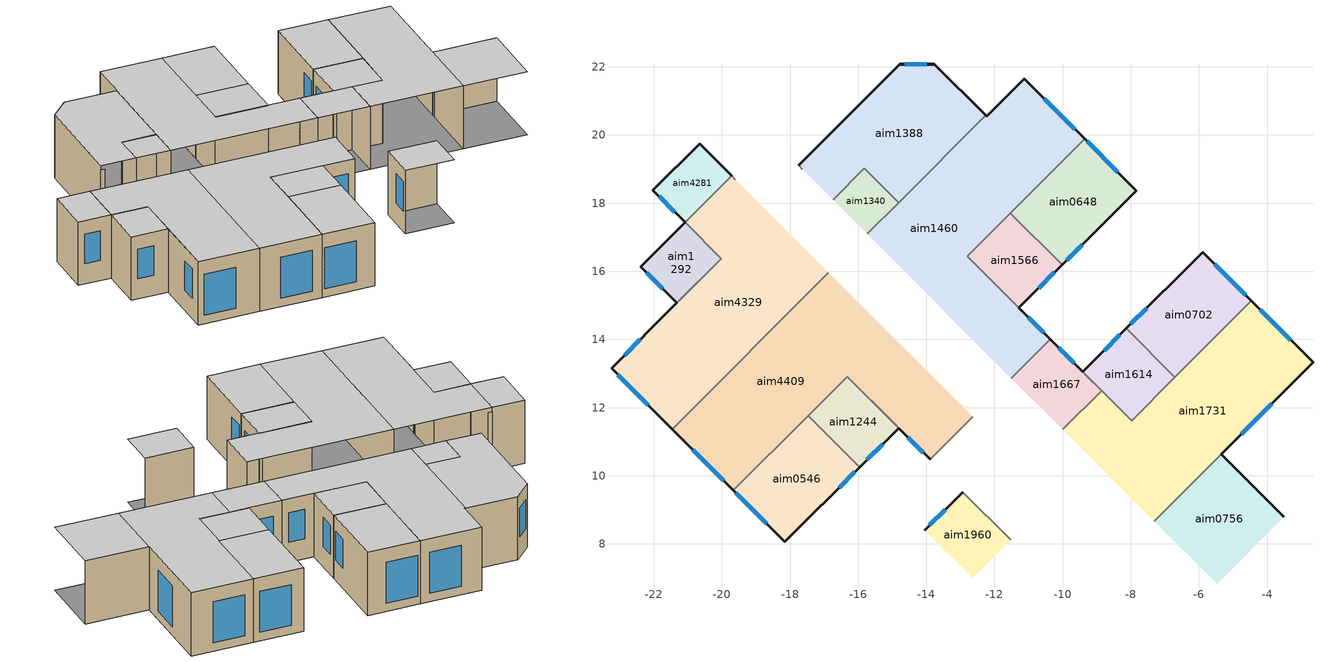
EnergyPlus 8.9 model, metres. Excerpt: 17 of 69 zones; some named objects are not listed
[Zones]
aim0546
 floor adiabatic (aim5237): -19.66,9.57 -17.47,11.77 -15.96,10.25 -18.15,8.06 z54
 wall outside (aim5190): -19.66,9.57 -18.15,8.06 -15.96,10.25 z54:56.7
 wall to aim1244 (aim5250): -15.96,10.25 -17.47,11.77 z54:56.7
 wall to aim4409 (aim5250): -17.47,11.77 -19.66,9.57 z54:56.7
 window (aim5298): -16.56,9.65 -16.1,10.11 z54.86:56.11
 window (aim5302): -19.59,9.5 -18.69,8.6 z54.36:56.11
 ceiling adiabatic (aim5237): -19.66,9.57 -18.15,8.06 -15.96,10.25 -17.47,11.77 z56.7
aim0648
 floor adiabatic (aim5237): -11.53,17.71 -9.36,19.88 -7.84,18.37 -10.02,16.19 z54
 wall outside (aim5190): -10.02,16.19 -7.84,18.37 -9.36,19.88 z54:56.7
 window (aim5302): -8.38,18.91 -9.29,19.81 z54.36:56.11
 window (aim5298): -9.89,16.32 -9.43,16.78 z54.86:56.11
 ceiling adiabatic (aim5237): -11.53,17.71 -10.02,16.19 -7.84,18.37 -9.36,19.88 z56.7
aim1460
 floor adiabatic (aim5237): -15.73,17.1 -12.26,20.57 -12.23,20.54 -11.13,21.65 -9.36,19.88 -12.8,16.44 -10.37,14 -11.5,12.87 z54
 wall outside (aim5190): -9.36,19.88 -11.13,21.65 -12.23,20.54 -12.26,20.57 / -10.37,14 -11.28,14.92 z54:56.7
 wall to aim0648 (aim5250): -11.53,17.71 -9.36,19.88 z54:56.7
 wall to aim1340 (aim5250): -14.81,18.02 -15.73,17.1 z54:56.7
 wall to aim1388 (aim5250): -12.26,20.57 -14.81,18.02 z54:56.7
 wall to aim1566 (aim5250): -12.8,16.44 -11.53,17.71 z54:56.7
 window (aim5302): -9.64,20.16 -10.54,21.07 z54.36:56.11
 window (aim5298): -10.56,14.2 -11.02,14.66 z54.86:56.11
 ceiling adiabatic (aim5237): -15.73,17.1 -11.5,12.87 -10.37,14 -12.8,16.44 -9.36,19.88 -11.13,21.65 -12.23,20.54 -12.27,20.56 z56.7
aim1566
 floor adiabatic (aim5237): -12.8,16.44 -11.53,17.71 -10.02,16.19 -11.28,14.92 z54
 wall outside (aim5190): -11.28,14.92 -10.02,16.19 z54:56.7
 wall to aim0648 (aim5250): -10.02,16.19 -11.53,17.71 z54:56.7
 wall to aim1460 (aim5250): -12.8,16.44 -11.28,14.92 z54:56.7
 window (aim5298): -10.7,15.51 -10.24,15.97 z54.86:56.11
 ceiling adiabatic (aim5237): -12.8,16.44 -11.28,14.92 -10.02,16.19 -11.53,17.71 z56.7
aim0702
 floor adiabatic (aim5237): -8.13,14.32 -5.89,16.56 -4.46,15.13 -6.7,12.89 z54
 wall outside (aim5190): -4.46,15.13 -5.89,16.56 -8.13,14.32 z54:56.7
 wall to aim1614 (aim5250): -8.13,14.32 -6.7,12.89 z54:56.7
 window (aim5298): -7.54,14.92 -8,14.46 z54.86:56.11
 window (aim5302): -4.63,15.3 -5.54,16.2 z54.36:56.11
 ceiling adiabatic (aim5237): -8.13,14.32 -6.7,12.89 -4.46,15.13 -5.89,16.56 z56.7
aim1731
 floor adiabatic (aim5237): -10,11.36 -8.86,12.5 -7.98,11.62 -4.46,15.13 -2.65,13.32 -7.31,8.67 z54
 wall outside (aim5190): -5.35,10.63 -2.65,13.32 -4.46,15.13 z54:56.7
 wall to aim0702 (aim5250): -4.46,15.13 -6.7,12.89 z54:56.7
 wall to aim0756 (aim5190): -5.46,10.52 -5.35,10.63 z54:56.52
 wall to aim1614 (aim5250): -6.7,12.89 -7.98,11.62 -8.86,12.5 z54:56.7
 wall to aim1667 (aim5250): -8.86,12.5 -10,11.36 z54:56.7
 window (aim5302): -3.3,13.97 -4.21,14.88 / -4.77,11.21 -3.86,12.12 z54.36:56.11
 ceiling adiabatic (aim5237): -10,11.36 -7.31,8.67 -2.65,13.32 -4.46,15.13 -7.98,11.62 -8.86,12.5 z56.7
aim0756
 floor adiabatic (aim5237): -7.31,8.67 -5.35,10.63 -3.51,8.79 -5.47,6.83 z54
 wall outside (aim5190): -3.51,8.79 -5.35,10.63 z54:56.7
 wall to aim1731 (aim5250): -7.31,8.67,54 -7.31,8.67,56.7 -5.35,10.63,56.7 -5.35,10.63,56.52 -5.46,10.52,56.52 -5.46,10.52,54
 ceiling adiabatic (aim5237): -7.31,8.67 -5.47,6.83 -3.51,8.79 -5.35,10.63 z56.7
aim1244
 floor adiabatic (aim5237): -17.47,11.77 -16.33,12.91 -14.81,11.4 -15.96,10.25 z54
 wall outside (aim5190): -15.96,10.25 -14.81,11.4 z54:56.7
 wall to aim4409 (aim5250): -16.33,12.91 -17.47,11.77 z54:56.7; -16.33,12.91,54 -16.33,12.91,56.7 -14.81,11.4,56.7 -14.81,11.4,56.52 -14.92,11.5,56.52 -14.92,11.5,54
 window (aim5298): -15.74,10.47 -15.28,10.93 z54.86:56.11
 ceiling adiabatic (aim5237): -17.47,11.77 -15.96,10.25 -14.81,11.4 -16.33,12.91 z56.7
aim4409
 floor adiabatic (aim5237): -21.46,11.37 -16.87,15.96 -12.64,11.73 -13.89,10.48 -16.33,12.91 -19.66,9.57 z54
 wall outside (aim5190): -14.81,11.4 -13.89,10.48 / -21.46,11.37 -19.66,9.57 z54:56.7
 wall to aim1244 (aim5190): -14.92,11.5 -14.81,11.4 z54:56.52
 wall to aim4329 (aim5250): -16.87,15.96 -21.46,11.37 z54:56.7
 wall to aim4494 (aim5250): -13.89,10.48 -12.64,11.73 z54:56.7
 window (aim5298): -14.54,11.13 -14.08,10.67 z54.86:56.11
 window (aim5302): -20.85,10.76 -19.95,9.86 z54.36:56.11
 ceiling adiabatic (aim5237): -21.46,11.37 -19.66,9.57 -16.33,12.91 -13.89,10.48 -12.64,11.73 -16.87,15.96 z56.7
aim1292
 floor adiabatic (aim5237): -22.38,16.13 -21.08,17.43 -20.02,16.37 -21.32,15.07 z54
 wall outside (aim5190): -21.08,17.43 -22.38,16.13 -21.32,15.07 z54:56.7
 window (aim5298): -22.2,15.95 -21.74,15.49 z54.86:56.11
 ceiling adiabatic (aim5237): -22.38,16.13 -21.32,15.07 -20.02,16.37 -21.08,17.43 z56.7
aim4329
 floor adiabatic (aim5237): -23.24,13.15 -20.02,16.37 -21.08,17.43 -19.71,18.8 -16.87,15.96 -21.46,11.37 z54
 wall outside (aim5190): -21.32,15.07 -23.24,13.15 -21.46,11.37 z54:56.7
 wall to aim1292 (aim5190): -21.21,15.18 -21.32,15.07 z54:56.52
 wall to aim1292 (aim5250): -21.08,17.43 -20.02,16.37 z54:56.7; -21.32,15.07,56.52 -21.32,15.07,56.7 -20.02,16.37,56.7 -20.02,16.37,54 -21.21,15.18,54 -21.21,15.18,56.52
 wall to aim4281 (aim5190): -19.71,18.8 -21.08,17.43 z54:56.7
 wall to aim4771 (aim5190): -19.6,18.69 -19.71,18.8 z54:56.52
 window (aim5298): -22.39,14 -22.85,13.54 z54.86:56.11
 window (aim5302): -23.06,12.97 -22.15,12.07 z54.36:56.11
 ceiling adiabatic (aim5237): -23.24,13.15 -21.46,11.37 -16.87,15.96 -19.7,18.78 -19.73,18.78 -21.06,17.45 -21.06,17.42 -20.02,16.37 z56.7
aim1340
 floor adiabatic (aim5237): -16.73,18.1 -15.81,19.02 -14.81,18.02 -15.73,17.1 z54
 ceiling adiabatic (aim5237): -16.73,18.1 -15.73,17.1 -14.81,18.02 -15.81,19.02 z56.7
aim1388
 floor adiabatic (aim5237): -17.75,19.11 -14.78,22.07 -13.76,22.07 -12.26,20.57 -14.81,18.02 -15.81,19.02 -16.73,18.1 z54
 wall outside (aim5190): -12.26,20.57 -13.76,22.07 -14.78,22.07 -17.75,19.11 z54:56.7
 wall to aim1340 (aim5250): -16.73,18.1 -15.81,19.02 -14.81,18.02 z54:56.7
 wall to aim4771 (aim5190): -17.75,19.11 -17.64,19 z54:56.52
 window (aim5298): -13.98,22.07 -14.63,22.07 z54.86:56.11
 ceiling adiabatic (aim5237): -17.75,19.11 -16.73,18.1 -15.81,19.02 -14.81,18.02 -12.26,20.57 -13.76,22.07 -14.78,22.07 z56.7
aim1667
 floor adiabatic (aim5237): -11.5,12.87 -10.37,14 -8.86,12.5 -10,11.36 z54
 wall outside (aim5190): -9.41,13.05 -10.37,14 z54:56.7
 wall to aim1460 (aim5250): -10.37,14 -11.5,12.87 z54:56.7
 wall to aim1614 (aim5190): -9.3,12.94 -9.41,13.05 z54:56.52
 wall to aim1614 (aim5250): -9.41,13.05,56.52 -9.41,13.05,56.7 -8.86,12.5,56.7 -8.86,12.5,54 -9.3,12.94,54 -9.3,12.94,56.52
 window (aim5298): -9.66,13.3 -10.12,13.76 z54.86:56.11
 ceiling adiabatic (aim5237): -11.5,12.87 -10,11.36 -8.86,12.5 -10.37,14 z56.7
aim1614
 floor adiabatic (aim5237): -9.41,13.05 -8.13,14.32 -6.7,12.89 -7.98,11.62 z54
 wall outside (aim5190): -8.13,14.32 -9.41,13.05 z54:56.7
 window (aim5298): -8.32,14.13 -8.78,13.67 z54.86:56.11
 ceiling adiabatic (aim5237): -9.41,13.05 -7.98,11.62 -6.7,12.89 -8.13,14.32 z56.7
aim1960
 floor adiabatic (aim5237): -14.05,8.41 -12.93,9.52 -11.53,8.12 -12.64,7 z54
 wall outside (aim5190): -12.93,9.52 -14.05,8.41 z54:56.7
 wall to aim4494 (aim5250): -11.53,8.12 -12.93,9.52 z54:56.7
 window (aim5298): -13.45,9.01 -13.91,8.55 z54.86:56.11
 ceiling adiabatic (aim5237): -14.05,8.41 -12.64,7 -11.53,8.12 -12.93,9.52 z56.7
aim4281
 floor adiabatic (aim5237): -22.02,18.38 -20.65,19.74 -19.71,18.8 -21.08,17.43 z54
 wall outside (aim5190): -19.71,18.8 -20.65,19.74 -22.02,18.38 -21.08,17.43 z54:56.7
 window (aim5298): -21.84,18.2 -21.38,17.74 z54.86:56.11
 ceiling adiabatic (aim5237): -22.02,18.38 -21.08,17.43 -19.71,18.8 -20.65,19.74 z56.7
[Building]
bldg-1: North Axis {deg}=0; Terrain=City; Loads Convergence Tolerance Value=0.04; Temperature Convergence Tolerance Value {deltaC}=0.4; Solar Distribution=FullExterior; Maximum Number of Warmup Days=25; Minimum Number of Warmup Days=6
[Site:Location]
Sri Lanka: Latitude {deg}=7.29312; Longitude {deg}=80.635; Elevation {m}=690
[SizingPeriod:DesignDay] Day of Month=15; Humidity Condition Type=WetBulb; Barometric Pressure {Pa}=101216.9; Wind Direction {deg}=0; Rain Indicator=No; Snow Indicator=No; Daylight Saving Time Indicator=No
Name | Month | Day Type | Maximum Dry-Bulb Temperature {C} | Daily Dry-Bulb Temperature Range {deltaC} | Wetbulb or DewPoint at Maximum Dry-Bulb {C} | Wind Speed {m/s} | Solar Model Indicator | Sky Clearness
Summer Design Day in HVLK_2 (O1-O1:31-12) Jul | 7 | SummerDesignDay | 31.1 | 4 | 26.4 | 0 | ASHRAEClearSky | 0.98
Summer Design Day in HVLK_2 (O1-O1:31-12) Aug | 8 | SummerDesignDay | 31.2 | 4.2 | 26 | 0 | ASHRAEClearSky | 0.98
Summer Design Day in HVLK_2 (O1-O1:31-12) Sep | 9 | SummerDesignDay | 31.2 | 4.8 | 25.9 | 0 | ASHRAEClearSky | 0.98
Winter Design Day in HVLK_2 (O1-O1:31-12) | 1 | WinterDesignDay | 20.9 | 0 | 20.9 | 9.6 |  | 0
[Site:GroundTemperature:BuildingSurface]
19.527, 19.502, 19.536, 19.598, 20.002, 21.64, 22.225, 22.375, 21.449, 20.121, 19.802, 19.633
[Construction]
aim5190: aim5195, aim5202, aim5209, aim5216
aim5237: aim5242
aim5250: aim5255, aim5262, aim5255
aim5298: Windows : Green_Window_v2 : 3-650x1250mm(6mm-Single)
aim5302: Windows : Green_Window_v2 : 3-1290x1750mm(6mm-Single)
[Material] Roughness=MediumRough; Thermal Absorptance=0.9; Solar Absorptance=0.7; Visible Absorptance=0.7
Name | Thickness (m) | Thermal Conductivity (material_thermal_conductivity) | Density (material_density) | Specific Heat (material_sh)
aim5195 | 0.005 | 0.8002 | 1700 | 850
aim5202 | 0.05 | 0.12 | 1050 | 1300
aim5209 | 0.235 | 2.1 | 2400 | 860
aim5216 | 0.013 | 0.72 | 1760 | 840
aim5242 | 0.185 | 2.1 | 2400 | 860
aim5255 | 0.015 | 0.72 | 1760 | 840
aim5262 | 0.17 | 2.1 | 2400 | 860
[WindowMaterial:SimpleGlazingSystem] U-Factor (win_mat.u_value)=5.7; Solar Heat Gain Coefficient (win_mat.shgc)=0.83; Visible Transmittance=0.9
Windows : Green_Window_v2 : 3-650x1250mm(6mm-Single); Windows : Green_Window_v2 : 3-1290x1750mm(6mm-Single)
[Zone] Type=1; Multiplier=1; Ceiling Height (zone.CeilingHeight.text)=autocalculate; Volume=autocalculate; Floor Area=autocalculate; Zone Inside Convection Algorithm=TARP
aim0546; aim0648; aim0702; aim0756; aim1244; aim1292; aim1340; aim1388; aim1460; aim1566; aim1614; aim1667; aim1731; aim1960; aim4281; aim4329; aim4409
[People] Number of People Calculation Method=People; Fraction Radiant=0.3; Sensible Heat Fraction=autocalculate; Activity Level Schedule=Activity_Sch; Mean Radiant Temperature Calculation Type=ZoneAveraged; Thermal Comfort Model 1 Type=AdaptiveASH55; Thermal Comfort Model 2 Type=AdaptiveCEN15251
Name | Zone or ZoneList | Number of People Schedule | Number of People
aim0546people | aim0546 | BIM - Living Roomoccupancy_sch | 0.448921
aim0648people | aim0648 | BIM - Other Roomoccupancy_sch | 0.444921
aim0702people | aim0702 | BIM - Bed Roomoccupancy_sch | 0.430403
aim0756people | aim0756 | BIM - Bed Roomoccupancy_sch | 0.504324
aim1244people | aim1244 | BIM - Other Roomoccupancy_sch | 0.223428
aim1292people | aim1292 | BIM - Other Roomoccupancy_sch | 0.16527
aim1340people | aim1340 | BIM - Other Roomoccupancy_sch | 0.111375
aim1388people | aim1388 | BIM - Bed Roomoccupancy_sch | 0.837967
aim1460people | aim1460 | BIM - Living Roomoccupancy_sch | 1.60327
aim1566people | aim1566 | BIM - Other Roomoccupancy_sch | 0.250933
aim1614people | aim1614 | BIM - Bed Roomoccupancy_sch | 0.236288
aim1667people | aim1667 | BIM - Bed Roomoccupancy_sch | 0.221775
aim1731people | aim1731 | BIM - Living Roomoccupancy_sch | 1.3741
aim1960people | aim1960 | BIM - Other Roomoccupancy_sch | 0.198926
aim4281people | aim4281 | BIM - Other Roomoccupancy_sch | 0.147031
aim4329people | aim4329 | BIM - Living Roomoccupancy_sch | 1.408579
aim4409people | aim4409 | BIM - Living Roomoccupancy_sch | 1.66083
[Lights] Design Level Calculation Method=Watts/Area; Return Air Fraction=0; Fraction Radiant=0.32; Fraction Visible=0.23; Fraction Replaceable=0.45
Name | Zone or ZoneList | Schedule | Watts per Zone Floor Area (W/m2)
aim0546light | aim0546 | BIM - Living Roomlighting_sch | 14
aim0648light | aim0648 | BIM - Other Roomlighting_sch | 14
aim0702light | aim0702 | BIM - Bed Roomlighting_sch | 17
aim0756light | aim0756 | BIM - Bed Roomlighting_sch | 17
aim1244light | aim1244 | BIM - Other Roomlighting_sch | 14
aim1292light | aim1292 | BIM - Other Roomlighting_sch | 14
aim1340light | aim1340 | BIM - Other Roomlighting_sch | 14
aim1388light | aim1388 | BIM - Bed Roomlighting_sch | 17
aim1460light | aim1460 | BIM - Living Roomlighting_sch | 14
aim1566light | aim1566 | BIM - Other Roomlighting_sch | 14
aim1614light | aim1614 | BIM - Bed Roomlighting_sch | 17
aim1667light | aim1667 | BIM - Bed Roomlighting_sch | 17
aim1731light | aim1731 | BIM - Living Roomlighting_sch | 14
aim1960light | aim1960 | BIM - Other Roomlighting_sch | 14
aim4281light | aim4281 | BIM - Other Roomlighting_sch | 14
aim4329light | aim4329 | BIM - Living Roomlighting_sch | 14
aim4409light | aim4409 | BIM - Living Roomlighting_sch | 14
[ElectricEquipment] Design Level Calculation Method=Watts/Area; Watts per Zone Floor Area (W/m2)=12; Fraction Radiant=0.3; Fraction Visible=0.2; Fraction Lost=0
Name | Zone or ZoneList | Schedule
aim0546equipment | aim0546 | BIM - Living Roomequipment_sch
aim0648equipment | aim0648 | BIM - Other Roomequipment_sch
aim0702equipment | aim0702 | BIM - Bed Roomequipment_sch
aim0756equipment | aim0756 | BIM - Bed Roomequipment_sch
aim1244equipment | aim1244 | BIM - Other Roomequipment_sch
aim1292equipment | aim1292 | BIM - Other Roomequipment_sch
aim1340equipment | aim1340 | BIM - Other Roomequipment_sch
aim1388equipment | aim1388 | BIM - Bed Roomequipment_sch
aim1460equipment | aim1460 | BIM - Living Roomequipment_sch
aim1566equipment | aim1566 | BIM - Other Roomequipment_sch
aim1614equipment | aim1614 | BIM - Bed Roomequipment_sch
aim1667equipment | aim1667 | BIM - Bed Roomequipment_sch
aim1731equipment | aim1731 | BIM - Living Roomequipment_sch
aim1960equipment | aim1960 | BIM - Other Roomequipment_sch
aim4281equipment | aim4281 | BIM - Other Roomequipment_sch
aim4329equipment | aim4329 | BIM - Living Roomequipment_sch
aim4409equipment | aim4409 | BIM - Living Roomequipment_sch
[ZoneVentilation:DesignFlowRate] SCHEDULE=24X7_on; Design Volume Flow Rate calculation method=AirChanges/Hour; Air Changes Per Hour=2; Ventilation Type=Natural; Fan Pressure Rise=67; Fan Total Efficiency=.7; Constant Term Coefficient=1; Temperature Term Coefficient=0; Velocity Term Coefficient=0; Velocity Squared Term Coefficient=0; Minimum Indoor Temperature=21; Maximum Indoor Temperature=24; Maximum WindSpeed=40
Name | Zone
aim0546vent | aim0546
aim0702vent | aim0702
aim0756vent | aim0756
aim1388vent | aim1388
aim1460vent | aim1460
aim1614vent | aim1614
aim1731vent | aim1731
aim4329vent | aim4329
aim4409vent | aim4409
[ZoneInfiltration:DesignFlowRate] Schedule=24X7_on; Design Flow Rate Calculation Method=AirChanges/Hour; Air Changes per Hour=0.5; Constant Term Coefficient=0.606; Temperature Term Coefficient=0.03636; Velocity Term Coefficient=0.117717; Velocity Squared Term Coefficient=0
Name | Zone
aim0546infil | aim0546
aim0648infil | aim0648
aim0702infil | aim0702
aim0756infil | aim0756
aim1244infil | aim1244
aim1292infil | aim1292
aim1340infil | aim1340
aim1388infil | aim1388
aim1460infil | aim1460
aim1566infil | aim1566
aim1614infil | aim1614
aim1667infil | aim1667
aim1731infil | aim1731
aim1960infil | aim1960
aim4281infil | aim4281
aim4329infil | aim4329
aim4409infil | aim4409
[HVACTemplate:System:Unitary] System Availability Schedule=24X7_on; Supply Fan Max Flow Rate=autosize; Supply Fan Operating Mode Schedule=24X7_on; Supply Fan Total Efficiency=.7; Supply Fan Delta Pressure=600; Supply Fan Motor Efficiency=.9; Supply Fan Motor in Air Stream Fraction=1; Cooling Coil Type=SingleSpeedDX; Cooling Design Supply Air Temperature=14; Cooling Coil Gross Rated Total Capacity=autosize; Cooling Coil Gross Rated Sensible Heat Ratio=autosize; Cooling Coil Gross Rated COP=3; Heating Coil Type=Electric; Heating Design Supply Air Temperature=50; Heating Coil Capacity=autosize; Gas Heating Coil Efficiency=.8; Gas Heating Coil Parasitic Electric Load=0; Maximum Outdoor air Flow Rate=autosize; Minimum Outdoor air Flow Rate=autosize; Economizer Type=NoEconomizer; Economizer Lockout=NoLockout; Supply Fan Placement=BlowThrough; Night Cycle Control=CycleOnAny; Heat Recovery Type=None; Dehumidification Control Type=None; Dehumidification Setpoint=60; Humidifier Rated Capacity=0.000001; Humidifier Rated Electric Power=2690; Humidifier Setpoint=30; Return Fan=No; Return Fan Total Efficiency=0.7; Return Fan Delta Pressure=300; Return Fan Motor Efficiency=0.9; Return Fan Motor in Air Stream Fraction=1
Name | Air Handling System | Control Zone Name or Thermostat Location | Cooling Coil Availability Schedule | Heating Coil Availability Schedule
 | aim0546AHU | aim0546 | BIM - Living Roomoccupancy_sch | BIM - Living Roomoccupancy_sch
 | aim0702AHU | aim0702 | BIM - Bed Roomoccupancy_sch | BIM - Bed Roomoccupancy_sch
 | aim0756AHU | aim0756 | BIM - Bed Roomoccupancy_sch | BIM - Bed Roomoccupancy_sch
 | aim1388AHU | aim1388 | BIM - Bed Roomoccupancy_sch | BIM - Bed Roomoccupancy_sch
 | aim1460AHU | aim1460 | BIM - Living Roomoccupancy_sch | BIM - Living Roomoccupancy_sch
 | aim1614AHU | aim1614 | BIM - Bed Roomoccupancy_sch | BIM - Bed Roomoccupancy_sch
 | aim1731AHU | aim1731 | BIM - Living Roomoccupancy_sch | BIM - Living Roomoccupancy_sch
 | aim4329AHU | aim4329 | BIM - Living Roomoccupancy_sch | BIM - Living Roomoccupancy_sch
 | aim4409AHU | aim4409 | BIM - Living Roomoccupancy_sch | BIM - Living Roomoccupancy_sch
[HVACTemplate:Zone:Unitary] Supply Air Maximum Flow Rate=autosize; Outdoor Air Method=flow/person; Outdoor Air Flow Rate per Person=0.00944; Outdoor Air Flow Rate per Zone Floor Area=0; Outdoor Air Flow Rate per Zone=0; Baseboard Heating Type=None; Baseboard Heating Capacity=Autosize; Zone Cooling Design Supply Air=SystemSupplyAirTemperature; Zone Heating Design Supply Air . . . Input Method=SystemSupplyAirTemperature
Name | Template Unitary System | Template Thermostat
aim0546 | aim0546AHU | BIM - Living RoomDualSP
aim0702 | aim0702AHU | BIM - Bed RoomDualSP
aim0756 | aim0756AHU | BIM - Bed RoomDualSP
aim1388 | aim1388AHU | BIM - Bed RoomDualSP
aim1460 | aim1460AHU | BIM - Living RoomDualSP
aim1614 | aim1614AHU | BIM - Bed RoomDualSP
aim1731 | aim1731AHU | BIM - Living RoomDualSP
aim4329 | aim4329AHU | BIM - Living RoomDualSP
aim4409 | aim4409AHU | BIM - Living RoomDualSP
[Schedule:Compact]
Activity_Sch: Through: 12/31, For: AllDays, Until: 24:00, 100
BIM - Bed Roomoccupancy_sch: Through: 31 Dec, For: AllDays, Until: 07:00, 1, Until: 13:00, 0, Until: 24:00, 1
BIM - Living Roomoccupancy_sch; BIM - Other Roomoccupancy_sch: Through: 31 Dec, For: AllDays, Until: 13:00, 0, Until: 22:00, 1, Until: 24:00, 0
BIM - Bed Roomlighting_sch; BIM - Bed Roomequipment_sch: Through: 31 Dec, For: AllDays, Until: 05:00, 0, Until: 07:00, 1, Until: 18:00, 0, Until: 24:00, 1
BIM - Living Roomlighting_sch; BIM - Other Roomlighting_sch: Through: 31 Dec, For: AllDays, Until: 18:00, 0, Until: 24:00, 1
BIM - Living Roomequipment_sch; BIM - Other Roomequipment_sch: Through: 31 Dec, For: AllDays, Until: 05:00, 0.2, Until: 07:00, 0.4, Until: 20:00, 0.3, Until: 24:00, 1
24X7_on: Through: 31 Dec, For: AllDays, Until: 24:00, 1
